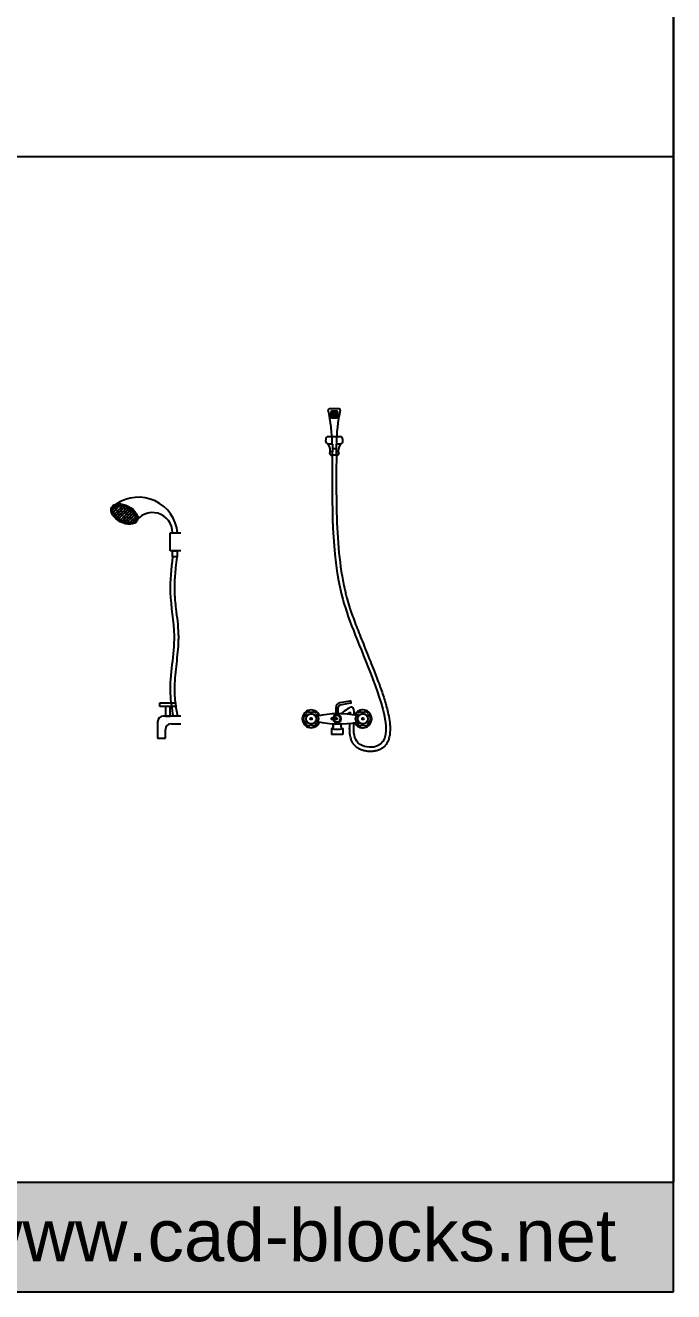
# Model space of a CAD drawing. Header units: millimetres. Extents: x 762 to 17577, y 6915 to 15891.
# Drawn here: x 15281 to 17577, y 6915 to 11403 of the extents above; entities that cross this region are included whole.
import ezdxf

# ---------------------------------------------------------------- set-up
doc = ezdxf.new("R2010")
doc.units = ezdxf.units.MM
doc.layers.add('www.cad-blocks.net', color=7, linetype='Continuous')
doc.styles.get("Standard").update_dxf_attribs({"font": 'arial.ttf'})

# ---------------------------------------------------------------- blocks, each defined once
blk = doc.blocks.new('A$C7A0571E4')
for p, q in [((0.005, 0.8088), (0.0215, 0.8252)), ((0.0131, 0.8063), (0.0056, 0.8138)), ((0.0069, 0.8001), (0.0324, 0.8256)), ((0.0106, 0.7932), (0.0415, 0.8241)), ((0.0153, 0.7873), (0.0497, 0.8216)), ((0.029, 0.801), (0.0158, 0.8143)), ((0.0237, 0.8169), (0.0166, 0.824)), ((0.0206, 0.782), (0.0571, 0.8184)), ((0.0396, 0.8116), (0.0264, 0.8249)), ((0.0266, 0.7773), (0.0639, 0.8147)), ((0.0449, 0.7957), (0.0317, 0.809)), ((0.033, 0.7732), (0.0702, 0.8103)), ((0.0556, 0.8063), (0.0423, 0.8196)), ((0.0715, 0.801), (0.0582, 0.8143)), ((0.0184, 0.7904), (0.006, 0.8029)), ((0.0343, 0.7851), (0.0211, 0.7984)), ((0.0385, 0.7703), (0.0264, 0.7824)), ((0.0503, 0.7798), (0.037, 0.7931)), ((0.0401, 0.7696), (0.0759, 0.8054)), ((0.0546, 0.7648), (0.0423, 0.7771)), ((0.0609, 0.7904), (0.0476, 0.8037)), ((0.0477, 0.7667), (0.081, 0.7999)), ((0.0662, 0.7745), (0.0529, 0.7877)), ((0.0562, 0.7645), (0.0853, 0.7936)), ((0.0665, 0.7636), (0.0582, 0.7718)), ((0.0768, 0.7851), (0.0635, 0.7984)), ((0.0658, 0.7636), (0.0885, 0.7862)), ((0.0821, 0.7692), (0.0688, 0.7824)), ((0.0759, 0.7648), (0.0741, 0.7665)), ((0.0785, 0.7656), (0.0889, 0.776)), ((0.0891, 0.7833), (0.0794, 0.7931)), ((0.0881, 0.7738), (0.0847, 0.7771)), ((0.2092, 0.6644), (0.2092, 0.7282)), ((0.2092, 0.7282), (0.247, 0.7282)), ((0.247, 0.6644), (0.2092, 0.6644)), ((0.218, 0.6644), (0.2343, 0.6644)), ((0.218, 0.6431), (0.218, 0.6644)), ((0.2343, 0.6431), (0.218, 0.6431)), ((0.2343, 0.6644), (0.2343, 0.6431)), ((0.1729, 0.1257), (0.2285, 0.1257)), ((0.1729, 0.1123), (0.1729, 0.1257)), ((0.2285, 0.1123), (0.1729, 0.1123)), ((0.209, 0.1123), (0.1923, 0.1123)), ((0.1923, 0.1123), (0.1923, 0.0785)), ((0.209, 0.0785), (0.209, 0.1123)), ((0.2285, 0.1257), (0.2285, 0.1123)), ((0.1649, 0.0585), (0.1649, 0)), ((0.247, 0.0785), (0.1849, 0.0785)), ((0.247, 0.0785), (0.1923, 0.0785)), ((0.1923, 0.0785), (0.209, 0.0785)), ((0.2123, 0.0512), (0.247, 0.0512)), ((0.1923, 0), (0.1923, 0.0312)), ((0.1649, 0), (0.1923, 0))]:
    blk.add_line(p, q)
for centre, radius, start, end in [((0.097, 0.7147), 0.1394, 5.5393, 124.4483), ((0.147, 0.7297), 0.0701, 358.7357, 151.0157), ((0.1849, 0.0585), 0.02, 90, 180), ((0.2123, 0.0312), 0.02, 90, 180)]:
    blk.add_arc(centre, radius, start, end)
blk.add_ellipse((0.0472, 0.7947), major_axis=(0.045, -0.0239), ratio=0.602441)
for points, knots in [([(0.0877, 0.7731), (0.0884, 0.7744), (0.0888, 0.7757), (0.0894, 0.7785), (0.0895, 0.7801), (0.0892, 0.7834), (0.0888, 0.7852), (0.0877, 0.7889), (0.0868, 0.7909), (0.0847, 0.7948), (0.0834, 0.7968), (0.0803, 0.8008), (0.0786, 0.8027), (0.0748, 0.8065), (0.0727, 0.8084), (0.0672, 0.8126), (0.0637, 0.8149), (0.0563, 0.819), (0.0524, 0.8207), (0.0447, 0.8234), (0.0408, 0.8244), (0.0332, 0.8257), (0.0296, 0.8259), (0.0236, 0.8256), (0.0212, 0.8253), (0.0167, 0.8242), (0.0148, 0.8234), (0.0114, 0.8215), (0.01, 0.8205), (0.0077, 0.8181), (0.0068, 0.8167), (0.0056, 0.8139), (0.0052, 0.8123), (0.0049, 0.8088), (0.005, 0.8069), (0.0059, 0.8028), (0.0066, 0.8007), (0.0087, 0.7962), (0.0101, 0.7939), (0.0134, 0.7894), (0.0153, 0.7871), (0.0197, 0.7828), (0.0221, 0.7806), (0.0273, 0.7767), (0.0301, 0.7748), (0.0359, 0.7715), (0.039, 0.77), (0.0451, 0.7675), (0.0483, 0.7664), (0.0544, 0.7648), (0.0575, 0.7642), (0.0634, 0.7636), (0.0662, 0.7635), (0.0714, 0.7638), (0.0739, 0.7642), (0.0782, 0.7654), (0.0801, 0.7662), (0.0834, 0.7681), (0.0848, 0.7692), (0.0866, 0.7713), (0.0872, 0.7722), (0.0877, 0.7731)], [0, 0, 0, 0, 0.184288, 0.184288, 0.368576, 0.368576, 0.552864, 0.552864, 0.737152, 0.737152, 0.92144, 0.92144, 1.105729, 1.105729, 1.290017, 1.290017, 1.553492, 1.553492, 1.816968, 1.816968, 2.080444, 2.080444, 2.34392, 2.34392, 2.554635, 2.554635, 2.76535, 2.76535, 2.976064, 2.976064, 3.186779, 3.186779, 3.397494, 3.397494, 3.608209, 3.608209, 3.818924, 3.818924, 4.029639, 4.029639, 4.240354, 4.240354, 4.451069, 4.451069, 4.661783, 4.661783, 4.872498, 4.872498, 5.083213, 5.083213, 5.293928, 5.293928, 5.504643, 5.504643, 5.715358, 5.715358, 5.926073, 5.926073, 6.136787, 6.136787, 6.283185, 6.283185, 6.283185, 6.283185]), ([(0.2329, 0.6414), (0.2314, 0.6288), (0.23, 0.6163), (0.2268, 0.5852), (0.2252, 0.5668), (0.2244, 0.5426), (0.2243, 0.5367), (0.2244, 0.5271), (0.2244, 0.5234), (0.2246, 0.5172), (0.2247, 0.5147), (0.2249, 0.5098), (0.2251, 0.5073), (0.2255, 0.4998), (0.2259, 0.4948), (0.2273, 0.4797), (0.2284, 0.4695), (0.2313, 0.4446), (0.2333, 0.4297), (0.2364, 0.3995), (0.2377, 0.3843), (0.2382, 0.3654), (0.2383, 0.3618), (0.2383, 0.3548), (0.2383, 0.3513), (0.238, 0.3407), (0.2377, 0.3337), (0.2364, 0.3127), (0.235, 0.2989), (0.232, 0.2714), (0.2304, 0.2578), (0.2274, 0.2308), (0.2261, 0.2174), (0.2244, 0.1908), (0.224, 0.1777), (0.2245, 0.1615), (0.2246, 0.1584), (0.225, 0.1521), (0.2252, 0.1489), (0.226, 0.1394), (0.2267, 0.133), (0.2294, 0.111), (0.232, 0.0953), (0.2346, 0.0794)], [0, 0, 0, 0, 37.75271, 37.75271, 94.270329, 94.270329, 112.604451, 112.604451, 124.07861, 124.07861, 131.828261, 131.828261, 139.577911, 139.577911, 155.077213, 155.077213, 186.075816, 186.075816, 230.76531, 230.76531, 275.454803, 275.454803, 285.68704, 285.68704, 295.919277, 295.919277, 316.383752, 316.383752, 357.3127, 357.3127, 398.241648, 398.241648, 439.170596, 439.170596, 480.099544, 480.099544, 490.058743, 490.058743, 500.017942, 500.017942, 519.93634, 519.93634, 568.107207, 568.107207, 568.107207, 568.107207])]:
    blk.add_open_spline(points, degree=3, knots=knots)
blk.add_spline([(0.218, 0.6431), (0.2096, 0.5166), (0.2233, 0.3632), (0.2096, 0.1588), (0.2198, 0.077)], degree=3)
blk = doc.blocks.new('A$C7BE80C30')
at = {"color": 7}
blk.add_blockref('A$C7A0571E4', (0, 0), dxfattribs=at)
blk = doc.blocks.new('A$C64841535')
for p, q in [((0.1295, 1.2138), (0.0928, 1.2138)), ((0.0984, 1.2016), (0.0984, 1.1864)), ((0.1194, 1.2056), (0.1024, 1.2056)), ((0.1024, 1.1824), (0.1194, 1.1824)), ((0.1234, 1.1864), (0.1234, 1.2016)), ((0.1362, 1.1155), (0.0862, 1.1155)), ((0.1048, 1.0887), (0.0888, 1.0887)), ((0.1048, 1.0887), (0.1048, 1.062)), ((0.1336, 1.0887), (0.1176, 1.0887)), ((0.1176, 1.0887), (0.1176, 1.062)), ((0.1048, 1.062), (0.0968, 1.062)), ((0.1034, 1.062), (0.1034, 1.0517)), ((0.1034, 1.0517), (0.1189, 1.0517)), ((0.1176, 1.0719), (0.1048, 1.0719)), ((0.1256, 1.062), (0.1176, 1.062)), ((0.1189, 1.0517), (0.1189, 1.062)), ((0.1174, 0.1337), (0.1174, 0.1564)), ((0.1254, 0.1338), (0.1254, 0.1564)), ((0.1664, 0.1786), (0.1306, 0.1722)), ((0.1678, 0.1707), (0.132, 0.1643)), ((0.1214, 0.1176), (0.1012, 0.1176)), ((0.1214, 0.1136), (0.1012, 0.1136)), ((0.1078, 0.08), (0.1078, 0.0978)), ((0.1214, 0.1176), (0.1214, 0.1136)), ((0.1014, 0.0816), (0.1014, 0.0597)), ((0.1414, 0.0597), (0.1014, 0.0597)), ((0.1414, 0.0816), (0.1414, 0.0597))]:
    blk.add_line(p, q)
for centre, radius in [((0.1015, 1.1999), 0.00104), ((0.1015, 1.1964), 0.00104), ((0.1015, 1.1929), 0.00104), ((0.1015, 1.1894), 0.00104), ((0.1045, 1.1999), 0.00104), ((0.1045, 1.1964), 0.00104), ((0.1045, 1.1929), 0.00104), ((0.1045, 1.1894), 0.00104), ((0.1078, 1.1999), 0.00104), ((0.1078, 1.1964), 0.00104), ((0.1078, 1.1929), 0.00104), ((0.1078, 1.1894), 0.00104), ((0.111, 1.1999), 0.00104), ((0.111, 1.1964), 0.00104), ((0.111, 1.1929), 0.00104), ((0.111, 1.1894), 0.00104), ((0.1143, 1.1999), 0.00104), ((0.1143, 1.1964), 0.00104), ((0.1143, 1.1929), 0.00104), ((0.1143, 1.1894), 0.00104), ((0.1175, 1.1999), 0.00104), ((0.1175, 1.1964), 0.00104), ((0.1175, 1.1929), 0.00104), ((0.1175, 1.1894), 0.00104), ((0.1205, 1.1999), 0.00104), ((0.1205, 1.1964), 0.00104), ((0.1205, 1.1929), 0.00104), ((0.1205, 1.1894), 0.00104), ((0.0292, 0.1156), 0.018), ((0.0292, 0.1156), 0.00292), ((0.2124, 0.1156), 0.018), ((0.2124, 0.1156), 0.00292)]:
    blk.add_circle(centre, radius)
for centre, radius, start, end in [((0.0928, 1.2108), 0.003, 90, 198.964), ((0.1295, 1.2108), 0.003, 341.036, 90), ((-0.4417, 1.0887), 0.5453, 0.0005, 12.8322), ((0.1024, 1.2016), 0.004, 90, 180), ((0.1024, 1.1864), 0.004, 180, 270), ((0.6641, 1.0887), 0.5453, 167.1678, 179.9995), ((0.1194, 1.2016), 0.004, 0, 90), ((0.1194, 1.1864), 0.004, 270, 0), ((0.0969, 1.103), 0.0164, 130.6259, 240.8572), ((0.0617, 1.066), 0.0354, 341.4183, 39.7159), ((0.1607, 1.066), 0.0354, 140.2841, 198.5817), ((0.1255, 1.103), 0.0164, 299.1428, 49.3741), ((0.1112, 1.0612), 0.0172, 201.8034, 243.7791), ((0.1112, 1.0612), 0.0172, 295.4326, 338.1966), ((0.0292, 0.1156), 0.0316, 21.3196, 338.6804), ((0.0219, 0.1283), 0.0123, 87.0581, 152.9419), ((0.0292, 0.1535), 0.0146, 242.6272, 297.3728), ((0.0365, 0.1283), 0.0123, 27.0581, 92.9419), ((0.1334, 0.1564), 0.016, 100.0571, 180), ((0.1334, 0.1564), 0.008, 100.0571, 180), ((0.1671, 0.1746), 0.004, 280.0571, 100.0571), ((0.2124, 0.1156), 0.0316, 204.8565, 155.1435), ((0.2051, 0.1283), 0.0123, 87.0581, 152.9419), ((0.2124, 0.1535), 0.0146, 242.6272, 297.3728), ((0.2198, 0.1283), 0.0123, 27.0581, 92.9419), ((0.0145, 0.1156), 0.0123, 147.0581, 212.9419), ((-0.0037, 0.1345), 0.0146, 302.6272, 357.3728), ((-0.0037, 0.0966), 0.0146, 2.6272, 57.3728), ((0.0219, 0.1029), 0.0123, 207.0581, 272.9419), ((0.0292, 0.0776), 0.0146, 62.6272, 117.3728), ((0.0365, 0.1029), 0.0123, 267.0581, 332.9419), ((0.0621, 0.1345), 0.0146, 182.6272, 237.3728), ((0.0621, 0.0966), 0.0146, 122.6272, 177.3728), ((0.126, -0.2078), 0.3416, 78.8252, 102.7349), ((0.126, 0.4389), 0.3416, 257.2651, 281.1748), ((0.0439, 0.1156), 0.0123, 327.0581, 32.9419), ((0.1012, 0.1156), 0.002, 90, 270), ((0.1007, 0.0898), 0.00826, 274.6706, 71.014), ((0.1214, 0.1156), 0.0145, 187.9148, 172.0852), ((0.1214, 0.1156), 0.0113, 190.2023, 169.7977), ((0.1421, 0.0898), 0.00826, 108.986, 265.3294), ((0.1978, 0.1156), 0.0123, 147.0581, 212.9419), ((0.1796, 0.1345), 0.0146, 302.6272, 357.3728), ((0.1796, 0.0966), 0.0146, 2.6272, 57.3728), ((0.2051, 0.1029), 0.0123, 207.0581, 272.9419), ((0.2124, 0.0776), 0.0146, 62.6272, 117.3728), ((0.2198, 0.1029), 0.0123, 267.0581, 332.9419), ((0.2453, 0.1345), 0.0146, 182.6272, 237.3728), ((0.2453, 0.0966), 0.0146, 122.6272, 177.3728), ((0.2271, 0.1156), 0.0123, 327.0581, 32.9419), ((0.1214, 0.1483), 0.0697, 253.3266, 286.6734)]:
    blk.add_arc(centre, radius, start, end)
for points, knots in [([(0.1036, 1.0517), (0.1025, 0.8751), (0.1007, 0.5921), (0.2231, 0.3334), (0.3437, -0.0074), (0.1797, 0.0221), (0.1792, 0.0778), (0.1804, 0.1017)], [0.093742, 0.093742, 0.093742, 0.093742, 496.793126, 796.063309, 1055.847889, 1119.16492, 1174.741317, 1174.741317, 1174.741317, 1174.741317]), ([(0.1186, 1.0517), (0.1185, 1.035), (0.1184, 1.0184), (0.1182, 0.9685), (0.1182, 0.9354), (0.119, 0.8528), (0.1204, 0.8039), (0.1266, 0.7095), (0.1314, 0.6641), (0.1403, 0.612), (0.1419, 0.603), (0.1452, 0.587), (0.1467, 0.5799), (0.1496, 0.5672), (0.151, 0.5616), (0.1538, 0.5505), (0.1553, 0.545), (0.1598, 0.5285), (0.1631, 0.5177), (0.1727, 0.4883), (0.1793, 0.4698), (0.194, 0.431), (0.2021, 0.4109), (0.2195, 0.3676), (0.2289, 0.3444), (0.2433, 0.3083), (0.2477, 0.297), (0.2539, 0.2811), (0.2556, 0.2769), (0.2589, 0.2684), (0.2605, 0.2641), (0.2655, 0.251), (0.2688, 0.2421), (0.2777, 0.2175), (0.2832, 0.2017), (0.293, 0.1703), (0.2974, 0.1547), (0.3031, 0.1295), (0.305, 0.1196), (0.3078, 0.1004), (0.3087, 0.0912), (0.309, 0.0759), (0.3087, 0.0698), (0.3075, 0.0579), (0.3065, 0.0522), (0.3038, 0.0427), (0.3024, 0.0389), (0.2989, 0.0316), (0.2969, 0.028), (0.2921, 0.0214), (0.2894, 0.0184), (0.2832, 0.0129), (0.2798, 0.0104), (0.2723, 0.0063), (0.2683, 0.0046), (0.2599, 0.002), (0.2554, 0.0011), (0.2465, 0), (0.242, -0.0002), (0.2329, 0), (0.2282, 0.0004), (0.2188, 0.002), (0.2141, 0.0032), (0.2057, 0.0062), (0.2019, 0.0078), (0.1946, 0.0118), (0.1911, 0.0142), (0.1853, 0.0192), (0.1829, 0.0216), (0.1801, 0.0252), (0.1794, 0.026), (0.1783, 0.0277), (0.1778, 0.0284), (0.1768, 0.0299), (0.1763, 0.0307), (0.175, 0.033), (0.1742, 0.0346), (0.1719, 0.0396), (0.1707, 0.043), (0.1688, 0.05), (0.168, 0.0535), (0.1668, 0.0606), (0.1664, 0.0642), (0.1659, 0.0714), (0.1657, 0.075), (0.1656, 0.0845), (0.1657, 0.0903), (0.166, 0.0973), (0.1661, 0.0985), (0.1661, 0.0997)], [0, 0, 0, 0, 46.906257, 46.906257, 140.718772, 140.718772, 283.546252, 283.546252, 426.373732, 426.373732, 456.820257, 456.820257, 481.299148, 481.299148, 501.169586, 501.169586, 521.040024, 521.040024, 560.780899, 560.780899, 628.261077, 628.261077, 695.741255, 695.741255, 763.221433, 763.221433, 792.260984, 792.260984, 802.544219, 802.544219, 812.827454, 812.827454, 833.393924, 833.393924, 868.88158, 868.88158, 904.369236, 904.369236, 928.077973, 928.077973, 951.786711, 951.786711, 968.573255, 968.573255, 985.3598, 985.3598, 997.432785, 997.432785, 1009.505769, 1009.505769, 1021.578754, 1021.578754, 1033.651739, 1033.651739, 1045.724723, 1045.724723, 1057.797708, 1057.797708, 1068.91313, 1068.91313, 1080.028552, 1080.028552, 1091.143974, 1091.143974, 1100.298258, 1100.298258, 1109.452542, 1109.452542, 1116.620747, 1116.620747, 1118.807132, 1118.807132, 1120.648672, 1120.648672, 1122.490212, 1122.490212, 1126.173292, 1126.173292, 1133.80606, 1133.80606, 1141.438828, 1141.438828, 1149.071596, 1149.071596, 1156.704364, 1156.704364, 1169.137102, 1169.137102, 1171.845185, 1171.845185, 1171.845185, 1171.845185]), ([(0.182, 0.1292), (0.1825, 0.1449), (0.1803, 0.1684), (0.1504, 0.1462), (0.1342, 0.1337)], [1197.560239, 1197.560239, 1197.560239, 1197.560239, 1241.397077, 1288.822618, 1288.822618, 1288.822618, 1288.822618]), ([(0.1681, 0.1389), (0.1676, 0.1386), (0.1671, 0.1383), (0.1657, 0.1374), (0.1647, 0.1368), (0.1618, 0.1349), (0.1599, 0.1337), (0.1579, 0.1323)], [1259.770608, 1259.770608, 1259.770608, 1259.770608, 1261.638413, 1261.638413, 1265.374022, 1265.374022, 1271.746942, 1271.746942, 1271.746942, 1271.746942]), ([(0.168, 0.1312), (0.1681, 0.132), (0.1681, 0.1328), (0.1681, 0.1355), (0.1681, 0.1373), (0.1681, 0.1389)], [1197.882822, 1197.882822, 1197.882822, 1197.882822, 1200.346156, 1200.346156, 1206.497585, 1206.497585, 1206.497585, 1206.497585])]:
    blk.add_open_spline(points, degree=3, knots=knots)
blk = doc.blocks.new('A$C50B674D6')
at = {"color": 7}
blk.add_blockref('A$C64841535', (0, -0.0001), dxfattribs=at)
blk = doc.blocks.new('FORMAT')
at = {"layer": 'www.cad-blocks.net', "true_color": 0x546d8e}
h = blk.add_hatch(color=155, dxfattribs=at)
h.set_gradient(color1=(68, 68, 68), color2=(84, 109, 142), tint=1)
h.paths.add_polyline_path([(2999.8, 7303), (2999.8, 6915.3), (17577.1, 6915.3), (17577.1, 7303)])
at = {"layer": 'www.cad-blocks.net', "color": 155, "true_color": 0x546d8e}
for p, q in [((17577.1, 6915.3), (17577.1, 15891.2)), ((17577.1, 15262.5), (17577.1, 7303)), ((2999.8, 10938.9), (17577.1, 10938.9)), ((2999.8, 7303), (17577.1, 7303)), ((2999.8, 7303), (17577.1, 7303)), ((2999.8, 7303), (17577.1, 7303)), ((2999.8, 7303), (17577.1, 7303)), ((2999.8, 6915.3), (17577.1, 6915.3))]:
    blk.add_line(p, q, dxfattribs=at)
at = {"layer": 'www.cad-blocks.net', "insert": (10749.5, 7207.5), "char_height": 184.275, "attachment_point": 1}
blk.add_mtext_dynamic_manual_height_columns('{\\C255;\\c16777215;download more free cad collection at: www.cad-blocks.net}', width=45138.163, gutter_width=12.5, heights=[0], dxfattribs=at)

msp = doc.modelspace()

# ---------------------------------------------------------------- block references
at = {"color": 7, "xscale": 1000, "yscale": 1000, "zscale": 1000}
for name, p in [('A$C50B674D6', (16264, 8830)), ('A$C7BE80C30', (15584.6, 8876.6))]:
    msp.add_blockref(name, p, dxfattribs=at)
at = {"layer": 'www.cad-blocks.net'}
msp.add_blockref('FORMAT', (0, 0), dxfattribs=at)

doc.saveas('drawing.dxf')
